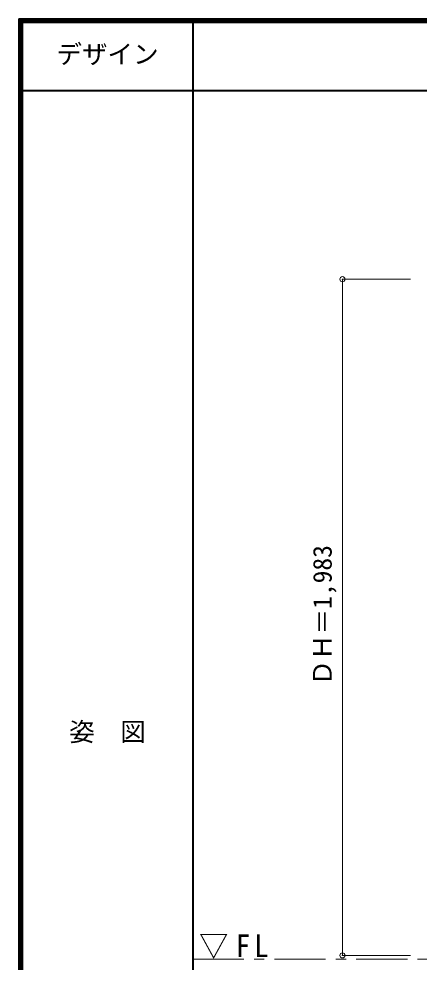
# Model space of a CAD drawing. Units: millimetres, scale not verified. Extents: x -6000 to 5700, y -4307 to 4260.
# Drawn here: x -6000 to -4826, y 1409 to 4175 of the extents above; entities that cross this region are included whole.
import ezdxf
from ezdxf.enums import TextEntityAlignment as Align

# ---------------------------------------------------------------- set-up
doc = ezdxf.new("R2010")
doc.units = ezdxf.units.MM
doc.header["$LTSCALE"] = 30
doc.header["$PDMODE"] = 32
doc.header["$PDSIZE"] = 15
doc.linetypes.add('CHAIN1', pattern=[8, 5, -1, 1, -1])
for name, color, linetype, lineweight in [('0-1_通り芯', 7, 'CHAIN1', 18), ('0-B_寸法', 7, 'Continuous', 9), ('F-1_枠', 6, 'Continuous', 40)]:
    doc.layers.add(name, color=color, linetype=linetype, lineweight=lineweight)
doc.layers.add('0-A_文字', color=7, linetype='Continuous')
doc.layers.add('F-A_文字', color=7, linetype='Continuous')
doc.styles.add('ＭＳ ゴシック', font='')
doc.styles.get('ＭＳ ゴシック').set_extended_font_data('MS Gothic')

msp = doc.modelspace()

# ---------------------------------------------------------------- linework, layer by layer
at = {"layer": '0-1_通り芯'}
msp.add_line((-5490, 1418), (5690, 1418), dxfattribs=at)
at = {"layer": '0-B_寸法', "color": 4}
for p, q in [((-5050.67, 3411.5), (-4850.67, 3411.5)), ((-5050.67, 3411.5), (-5050.67, 1428.5)), ((-5050.67, 1428.5), (-4850.67, 1428.5))]:
    msp.add_line(p, q, dxfattribs=at)
at = {"layer": '0-B_寸法'}
for p in [(-5050.67, 3411.5), (-5050.67, 1428.5)]:
    msp.add_point(p, dxfattribs=at)
at = {"layer": 'F-1_枠'}
for p, q in [((-6000, 4175), (5700, 4175)), ((-6000, 4175), (-6000, -4205)), ((-6000, 4170), (5700, 4170)), ((-6000, 4165), (5700, 4165)), ((-5995, 4175), (-5995, -4205)), ((-5990, 4175), (-5990, -4205)), ((-5490, 4175), (-5490, -3790)), ((-6000, 3965), (5700, 3965))]:
    msp.add_line(p, q, dxfattribs=at)

# ---------------------------------------------------------------- texts
at = {"layer": '0-A_文字', "insert": (-5471.25, 1418), "char_height": 65.98, "attachment_point": 7, "style": 'ＭＳ ゴシック'}
msp.add_mtext('\\T1.26;\\W0.95;▽FL', dxfattribs=at)
at = {"layer": '0-B_寸法', "style": 'ＭＳ ゴシック'}
msp.add_text('ＤＨ＝1,983', height=54.99, rotation=90, dxfattribs=at).set_placement((-5065.67, 2219.75), align=Align.BOTTOM_LEFT)
at = {"layer": 'F-A_文字', "style": 'ＭＳ ゴシック'}
for s, p in [('デザイン', (-5890, 4027.5)), ('姿\u3000図', (-5852.5, 2040.25))]:
    msp.add_text(s, height=54.99, dxfattribs=at).set_placement(p, align=Align.BOTTOM_LEFT)

doc.saveas('drawing.dxf')
